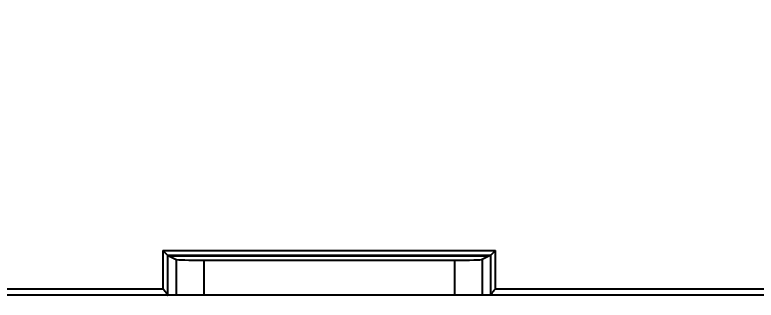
# Model space of a CAD drawing. Header units: millimetres. Extents: x 620 to 19791, y 2539 to 6969.
# Drawn here: x 2891.1 to 2971.5, y 3650.3 to 3681.3 of the extents above; entities that cross this region are included whole.
import ezdxf

# ---------------------------------------------------------------- set-up
doc = ezdxf.new("R2010")
doc.units = ezdxf.units.MM
doc.styles.get("Standard").update_dxf_attribs({"font": 'arial.ttf'})
doc.dimstyles.new('缩小5倍', dxfattribs={"dimtxt": 40, "dimasz": 20, "dimexe": 1, "dimexo": 0.2, "dimgap": 0, "dimtad": 1, "dimtoh": 1, "dimdec": 1, "dimzin": 9, "dimdsep": 46, "dimtxsty": 'Standard', "dimblk": '_FILLED', "dimcen": 0.2, "dimclrd": 256, "dimclre": 256, "dimclrt": 256, "dimadec": 1, "dimazin": 2, "dimtfac": 1, "dimtdec": 1, "dimtofl": 0, "dimtmove": 0, "dimatfit": 3, "dimldrblk": '_FILLED', "dimfxl": 1, "dimtolj": 1, "dimtzin": 0, "dimarcsym": 0})

# ---------------------------------------------------------------- blocks, each defined once
blk = doc.blocks.new('_FILLED')
at = {"color": 0, "linetype": 'ByBlock'}
blk.add_solid([(0, 0), (-1, 0.15), (-1, -0.15)], dxfattribs=at)
blk = doc.blocks.new('*D14')
at = {"lineweight": -2, "transparency": 16777216}
for p, q in [((3089.504, 3675.878), (3089.904, 3675.878)), ((3089.704, 3675.678), (3089.704, 3676.078)), ((3054.511, 3567.513), (3082.291, 3653.052)), ((2653.965, 3567.513), (3054.511, 3567.513))]:
    blk.add_line(p, q, dxfattribs=at)
at = {"layer": 'Defpoints', "color": 0, "transparency": 16777216}
for p in [(3090.939, 3679.683), (3088.468, 3672.074)]:
    blk.add_point(p, dxfattribs=at)
at = {"lineweight": -2, "transparency": 16777216, "xscale": 20, "yscale": 20, "zscale": 20, "rotation": 72.00816518130267}
blk.add_blockref('_FILLED', (3088.468, 3672.074), dxfattribs=at)
at = {"lineweight": 5, "transparency": 16777216, "insert": (2854.238, 3593.802), "char_height": 40, "attachment_point": 5}
blk.add_mtext('\\A1;4-∅8mm [∅3/8"]', dxfattribs=at)
blk = doc.blocks.new('*D15')
at = {"lineweight": -2, "transparency": 16777216}
for p, q in [((3108.004, 3678.378), (3108.404, 3678.378)), ((3108.204, 3678.178), (3108.204, 3678.578)), ((3050.596, 3485.082), (3101.635, 3656.336)), ((2926.558, 3485.082), (3050.596, 3485.082))]:
    blk.add_line(p, q, dxfattribs=at)
at = {"layer": 'Defpoints', "color": 0, "transparency": 16777216}
for p in [(3109.061, 3681.253), (3107.347, 3675.503)]:
    blk.add_point(p, dxfattribs=at)
at = {"lineweight": -2, "transparency": 16777216, "xscale": 20, "yscale": 20, "zscale": 20, "rotation": 73.4043921111086}
blk.add_blockref('_FILLED', (3107.347, 3675.503), dxfattribs=at)
at = {"lineweight": 5, "transparency": 16777216, "insert": (2988.577, 3505.505), "char_height": 40, "attachment_point": 5}
blk.add_mtext('\\A1;4-M6', dxfattribs=at)

msp = doc.modelspace()

# ---------------------------------------------------------------- linework, layer by layer
at = {"color": 7, "linetype": 'Continuous'}
for p, q in [((2907.18903, 3655.71251), (2943.21873, 3655.71251)), ((2907.18903, 3655.71251), (2907.68835, 3655.21319)), ((2907.18903, 3655.71251), (2907.18903, 3651.57829)), ((2942.71942, 3655.21319), (2943.21873, 3655.71251)), ((2943.21873, 3651.57829), (2943.21873, 3655.71251)), ((2907.68835, 3655.21319), (2907.68835, 3650.91584)), ((2907.68903, 3655.21268), (2942.71873, 3655.21268)), ((2907.68903, 3655.21268), (2908.61508, 3654.74997)), ((2907.86266, 3655.12592), (2942.5451, 3655.12592)), ((2908.61508, 3654.74997), (2908.61508, 3650.87829)), ((2942.71873, 3655.21268), (2941.79268, 3654.74997)), ((2941.79268, 3654.74997), (2941.79268, 3650.87829)), ((2942.71942, 3650.91584), (2942.71942, 3655.21319)), ((2911.61097, 3654.67552), (2938.79679, 3654.67552)), ((2911.61097, 3654.67552), (2911.61097, 3650.87829)), ((2938.79679, 3654.67552), (2938.79679, 3650.87829)), ((2778.84607, 3651.57829), (2907.18903, 3651.57829)), ((2943.21873, 3651.57829), (2987.2294, 3651.57829)), ((3124.70388, 3650.87829), (2525.20388, 3650.87829))]:
    msp.add_line(p, q, dxfattribs=at)
for centre, major_axis, ratio, start_param, end_param in [((2907.68972, 3655.71251), (0, 0.5), 0.05240778, -3.19395253, -3.16777259), ((2911.61097, 3654.75408), (3, 0), 0.02618592, -3.08923278, -1.57079633), ((2938.79679, 3654.75408), (3, 0), 0.02618592, -1.57079633, -0.05235988), ((2942.71805, 3655.71251), (0, 0.5), 0.05240778, -3.11541271, -3.08923278), ((2907.7002, 3651.57829), (0, 0.7), 0.05240778, -3.47059296, -3.14159265), ((2942.70757, 3651.57829), (0, 0.7), 0.05240778, -3.14159265, -2.81259235)]:
    msp.add_ellipse(centre, major_axis=major_axis, ratio=ratio, start_param=start_param, end_param=end_param, dxfattribs=at)
for points, knots in [([(2907.68835, 3650.91584), (2907.68778, 3650.91953), (2907.68593, 3650.92738), (2907.68168, 3650.93958), (2907.67589, 3650.95296), (2907.66577, 3650.97314), (2907.6497, 3651.00058), (2907.62675, 3651.03567), (2907.60004, 3651.07362), (2907.55916, 3651.12885), (2907.50238, 3651.20159), (2907.4291, 3651.29194), (2907.35131, 3651.38573), (2907.2708, 3651.48154), (2907.21639, 3651.54592), (2907.18903, 3651.57829)], [0, 0, 0, 0, 0.01346267, 0.02895786, 0.0464714, 0.06593193, 0.11024824, 0.16092215, 0.2169327, 0.27736052, 0.40842857, 0.54924833, 0.69637445, 0.84732, 1, 1, 1, 1]), ([(2943.21873, 3651.57829), (2943.19137, 3651.54592), (2943.13696, 3651.48154), (2943.05646, 3651.38573), (2942.97866, 3651.29195), (2942.90539, 3651.20159), (2942.84861, 3651.12886), (2942.80773, 3651.07363), (2942.78102, 3651.03568), (2942.75807, 3651.00059), (2942.742, 3650.97314), (2942.73188, 3650.95296), (2942.72608, 3650.93958), (2942.72184, 3650.92738), (2942.71999, 3650.91953), (2942.71942, 3650.91584)], [0, 0, 0, 0, 0.1526781, 0.30361892, 0.45074279, 0.59156057, 0.72262649, 0.78305162, 0.83906404, 0.88973833, 0.93406034, 0.95352347, 0.97103948, 0.98653659, 1, 1, 1, 1])]:
    msp.add_open_spline(points, degree=3, knots=knots, dxfattribs=at)

# ---------------------------------------------------------------- dimensions: what is measured, and where the dimension line sits
at = {"color": 6, "lineweight": 5}
for p1, p2, text, picture, middle in [((3109.06073, 3681.25333), (3107.34704, 3675.50326), '4-M6', '*D15', (2988.5769, 3485.08239)), ((3090.93941, 3679.6827), (3088.46836, 3672.07389), '4-<>', '*D14', (2854.23811, 3567.51308))]:
    dim = msp.add_diameter_dim_2p(p1=p1, p2=p2, text=text, dimstyle='缩小5倍', override={"dimpost": 'mm'}, dxfattribs=at)
    dim.commit()
    dim.dimension.update_dxf_attribs({"geometry": picture, "text_midpoint": middle, "dimtype": 163})

doc.saveas('drawing.dxf')
